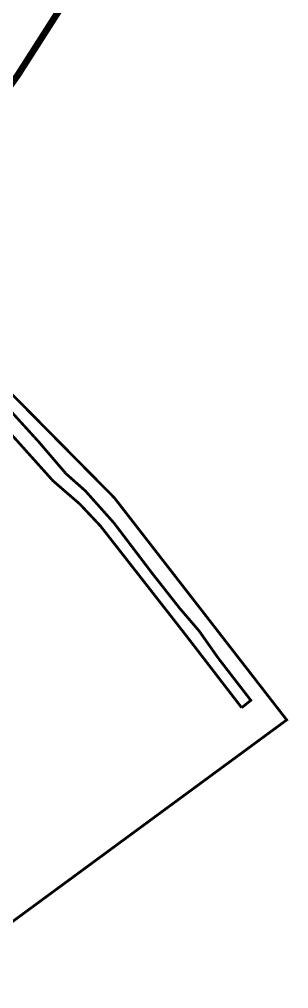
# Model space of a CAD drawing. Header units: metres. Extents: x 561401 to 594056, y 8460144 to 8508504.
# Drawn here: x 574615.4 to 574635.3, y 8481950.8 to 8482022.5 of the extents above; entities that cross this region are included whole.
import ezdxf

# ---------------------------------------------------------------- set-up
doc = ezdxf.new("R2010")
doc.units = ezdxf.units.M
for name, color, linetype in [('1.1. DERECHO DE VIA', 230, 'Continuous'), ('1.2. AFECTADOS BASE GRAFICA ESTATAL NO INSCRITO', 30, 'Continuous'), ('1.7 PIRCA DE PIEDRA', 8, 'Continuous')]:
    doc.layers.add(name, color=color, linetype=linetype)

msp = doc.modelspace()

# ---------------------------------------------------------------- linework, layer by layer
at = {"layer": '1.1. DERECHO DE VIA', "color": 230, "linetype": 'Continuous', "lineweight": 40, "ltscale": 0.2, "const_width": 0.5}
msp.add_lwpolyline([(574625.972, 8482035.159), (574615.209, 8482018.337), (574603.444, 8482002.163), (574591.625, 8481986.03), (574577.048, 8481972.442), (574559.983, 8481962.016), (574542.851, 8481951.698), (574525.718, 8481941.379), (574508.585, 8481931.061), (574491.449, 8481920.749), (574473.619, 8481911.717), (574454.792, 8481905.008), (574435.269, 8481900.729), (574415.362, 8481898.949), (574395.364, 8481899.121), (574375.366, 8481899.425), (574355.379, 8481899.255), (574335.894, 8481894.9), (574316.648, 8481889.46), (574297.364, 8481884.165), (574277.514, 8481882.105)], dxfattribs=at)
at = {"layer": '1.2. AFECTADOS BASE GRAFICA ESTATAL NO INSCRITO', "color": 64, "linetype": 'Continuous', "lineweight": -3, "const_width": 0.2}
msp.add_lwpolyline([(574552.085, 8481920.308), (574596.936, 8481942.586), (574635.167, 8481970.672), (574622.396, 8481987.111), (574622.396, 8481987.111), (574606.63, 8482003.043), (574604.407, 8482006.201), (574604.125, 8482014.973), (574593.894, 8482021.517), (574593.894, 8482019.245), (574588.801, 8482012.928), (574588.878, 8482010.694), (574586.323, 8482006.864), (574583.859, 8482002.638), (574572.71, 8481994.166), (574563.535, 8481993.469), (574553.199, 8481992.193), (574543.443, 8481987.202)], dxfattribs=at)
at = {"layer": '1.7 PIRCA DE PIEDRA', "color": 64, "linetype": 'Continuous', "lineweight": -3, "const_width": 0.2}
for points in [[(574611.596, 8481995.332), (574617.842, 8481988.376), (574619.843, 8481986.641), (574621.369, 8481985.022), (574627.595, 8481977.071), (574631.829, 8481971.579)], [(574631.83, 8481971.576), (574632.509, 8481972.123), (574630.092, 8481975.247), (574628.679, 8481977.255), (574627.245, 8481978.926), (574625.267, 8481981.436), (574622.368, 8481985.247), (574620.246, 8481987.626), (574618.822, 8481988.886), (574616.794, 8481991.252), (574613.22, 8481995.173)]]:
    msp.add_lwpolyline(points, dxfattribs=at)

doc.saveas('drawing.dxf')
